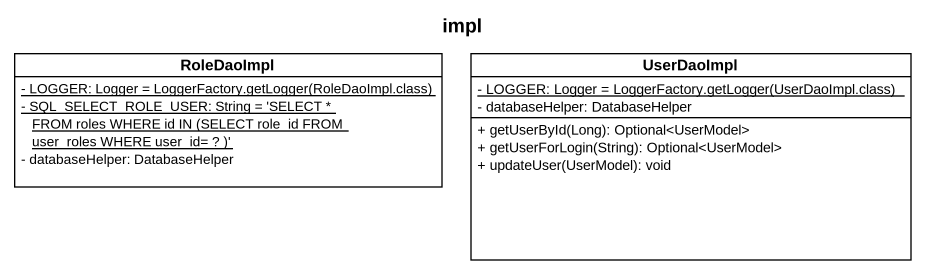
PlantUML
@startuml
title impl
hide circle
hide empty members
skinparam classAttributeIconSize 0
class RoleDaoImpl {
  {static} {field} - LOGGER: Logger = LoggerFactory.getLogger(RoleDaoImpl.class)
  {static} {field} - SQL_SELECT_ROLE_USER: String = 'SELECT * FROM roles WHERE id IN (SELECT role_id FROM user_roles WHERE user_id= ? )'
  - databaseHelper: DatabaseHelper
}
class UserDaoImpl {
  {static} {field} - LOGGER: Logger = LoggerFactory.getLogger(UserDaoImpl.class)
  - databaseHelper: DatabaseHelper
  + getUserById(Long): Optional<UserModel>
  + getUserForLogin(String): Optional<UserModel>
  + updateUser(UserModel): void
}
@enduml
